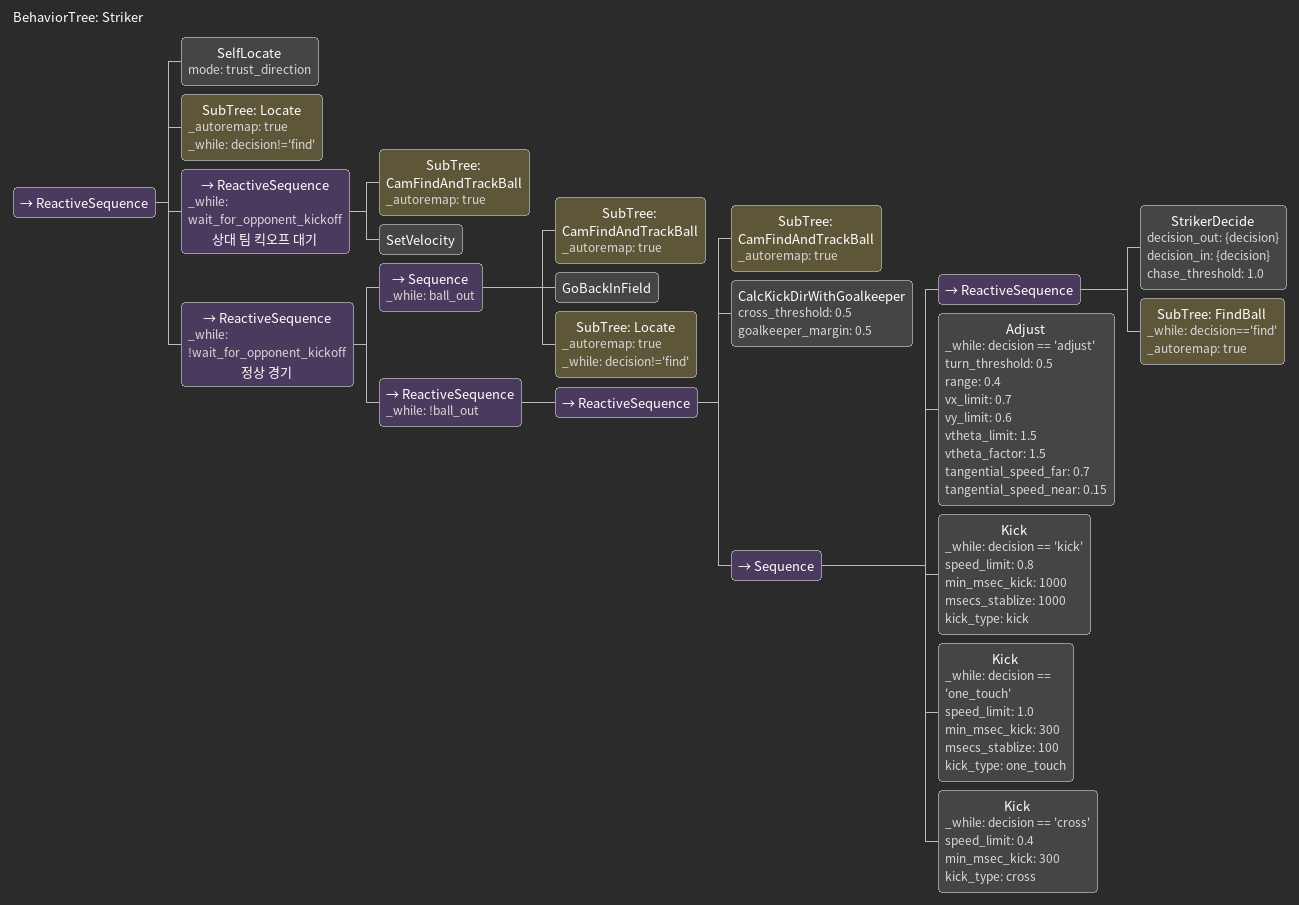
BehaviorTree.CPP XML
<root BTCPP_format="4" >
   <include path="./cam_find_and_track_ball.xml" />
   <include path="./locate.xml" />
   <include path="./find_ball.xml" />

   <BehaviorTree ID="Striker">
      <ReactiveSequence>
         <!-- 자기 위치 추정 -->
         <SelfLocate mode="trust_direction" />

         <!-- 공 위치 알 때만 로컬라이제이션(공 위치에 대한 find상태가 아님을 의미)-->
         <SubTree ID="Locate" _autoremap="true" _while="decision!='find'" />

         <!-- 상대 킥오프 대기 -->
         <ReactiveSequence _while="wait_for_opponent_kickoff" name="상대 팀 킥오프 대기">
            <SubTree ID="CamFindAndTrackBall" _autoremap="true" />
            <SetVelocity />
         </ReactiveSequence>

         <!-- 정상 경기 -->
         <ReactiveSequence _while="!wait_for_opponent_kickoff" name="정상 경기">

            <!-- 공이 아웃된 경우 -->
            <Sequence _while="ball_out">
               <SubTree ID="CamFindAndTrackBall" _autoremap="true" />
               <GoBackInField />
               <SubTree ID="Locate" _autoremap="true" _while="decision!='find'" />
            </Sequence>

            <!-- 공이 인플레이 -->
            <ReactiveSequence _while="!ball_out">
               <ReactiveSequence>
                  <!-- 공 추적 -->
                  <SubTree ID="CamFindAndTrackBall" _autoremap="true" />

                  <!-- 킥 방향 개선 (골키퍼 고려) -->
                  <CalcKickDirWithGoalkeeper cross_threshold="0.5" goalkeeper_margin="0.5" />

                  <Sequence>

                     <ReactiveSequence>
                        <StrikerDecide decision_out="{decision}" decision_in="{decision}" chase_threshold="1.0" /> <!-- one_touch_enabled="true" 원터치 활성화 -->

                        <!-- 공 찾기 -->
                        <SubTree ID="FindBall" _while="decision=='find'" _autoremap="true" />
                     </ReactiveSequence>

                     <!-- 행동 실행 -->
                     <!-- TODO 3 : Assist는 Communication 검증 후 추가 -->

                     <!-- Chase -->

                     <!-- Adjust -->
                     <Adjust _while="decision == 'adjust'" turn_threshold="0.5" range="0.4" vx_limit="0.7" vy_limit="0.6" vtheta_limit="1.5" vtheta_factor="1.5" tangential_speed_far="0.7" tangential_speed_near="0.15" />

                     <!-- 일반 킥 -->
                     <Kick _while="decision == 'kick'" speed_limit="0.8" min_msec_kick="1000" msecs_stablize="1000" kick_type="kick" />

                     <!-- 원터치 킥 (세트피스 킥) -->
                     <Kick _while="decision == 'one_touch'" speed_limit="1.0" min_msec_kick="300" msecs_stablize="100" kick_type="one_touch" />

                     <!-- Cross (측면 패스) -->
                     <Kick _while="decision == 'cross'" speed_limit="0.4" min_msec_kick="300" kick_type="cross" />
                  </Sequence>
               </ReactiveSequence>
            </ReactiveSequence>
         </ReactiveSequence>
      </ReactiveSequence>
   </BehaviorTree>
</root>
